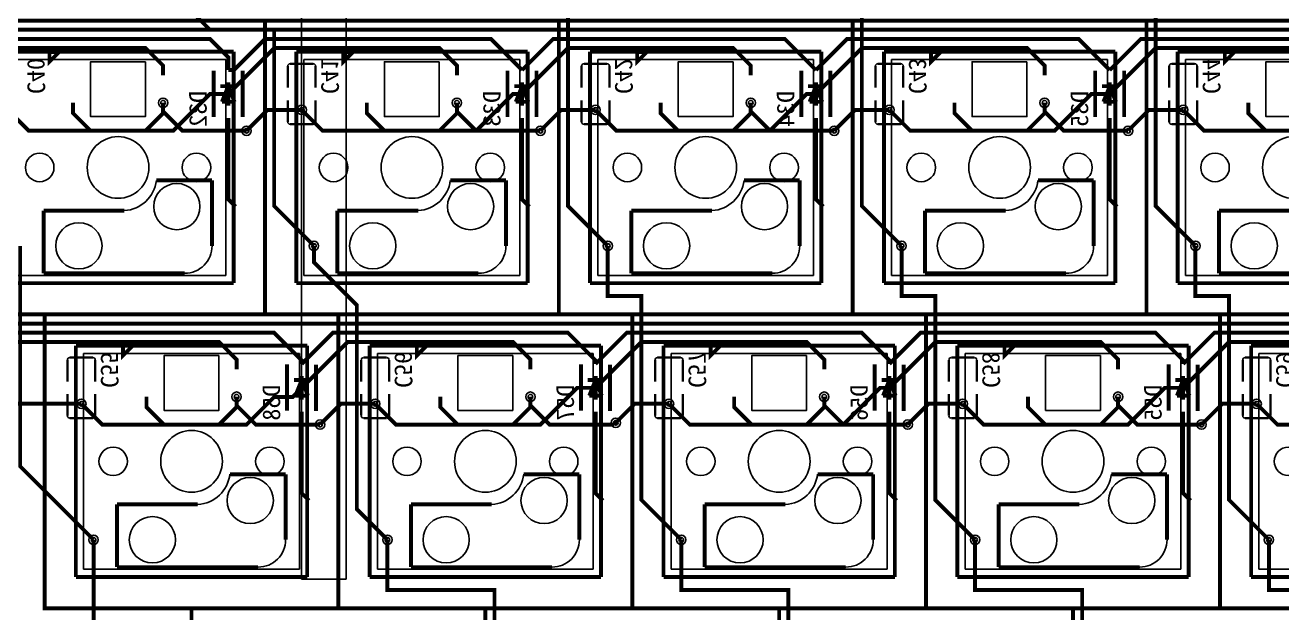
# Model space of a CAD drawing. Extents: x -401 to 1070, y -422 to 1263.
# Drawn here: x -358.7 to -277.2, y 738.5 to 776.6 of the extents above; entities that cross this region are included whole.
import ezdxf

# ---------------------------------------------------------------- set-up
doc = ezdxf.new("R2010")
doc.units = 0
doc.header["$MEASUREMENT"] = 0
for name, color, linetype, true_color in [('BottomLayer', 5, 'Continuous', 0x0000ff), ('BottomSilkLayer', 7, 'Continuous', 0x66cc33), ('Document', 7, 'Continuous', 0xffffff), ('Hole', 7, 'Continuous', 0x222222), ('Multi-Layer', 7, 'Continuous', 0xc0c0c0), ('TopLayer', 1, 'Continuous', 0xff0000), ('TopSilkLayer', 7, 'Continuous', 0xffcc00)]:
    doc.layers.add(name, color=color, linetype=linetype, true_color=true_color)

msp = doc.modelspace()

# ---------------------------------------------------------------- linework, layer by layer
at = {"linetype": 'Continuous'}
for p, q in [((-340.809, 810.692), (-340.809, 740.692)), ((-337.909, 810.692), (-337.909, 740.692)), ((-337.909, 740.692), (-340.809, 740.692))]:
    msp.add_line(p, q, dxfattribs=at)
at = {"color": 0}
for p, q in [((-359.699, 774.367), (-345.709, 774.367)), ((-345.709, 774.367), (-345.709, 760.377)), ((-340.649, 774.367), (-326.659, 774.367)), ((-340.649, 760.377), (-340.649, 774.367)), ((-326.659, 774.367), (-326.659, 760.377)), ((-321.599, 774.367), (-307.609, 774.367)), ((-321.599, 760.377), (-321.599, 774.367)), ((-307.609, 774.367), (-307.609, 760.377)), ((-302.55, 774.367), (-288.559, 774.367)), ((-302.55, 760.377), (-302.55, 774.367)), ((-288.559, 774.367), (-288.559, 760.377)), ((-283.5, 774.367), (-269.509, 774.367)), ((-283.5, 760.377), (-283.5, 774.367)), ((-345.709, 760.377), (-359.699, 760.377)), ((-326.659, 760.377), (-340.649, 760.377)), ((-307.609, 760.377), (-321.599, 760.377)), ((-288.559, 760.377), (-302.55, 760.377)), ((-269.509, 760.377), (-283.5, 760.377)), ((-354.936, 755.318), (-340.946, 755.318)), ((-354.936, 741.327), (-354.936, 755.318)), ((-340.946, 755.318), (-340.946, 741.327)), ((-335.886, 755.318), (-321.896, 755.318)), ((-335.886, 741.327), (-335.886, 755.318)), ((-321.896, 755.318), (-321.896, 741.327)), ((-316.836, 755.318), (-302.846, 755.318)), ((-316.836, 741.327), (-316.836, 755.318)), ((-302.846, 755.318), (-302.846, 741.327)), ((-297.786, 755.318), (-283.796, 755.318)), ((-297.786, 741.327), (-297.786, 755.318)), ((-283.796, 755.318), (-283.796, 741.327)), ((-278.736, 755.318), (-264.746, 755.318)), ((-278.736, 741.327), (-278.736, 755.318)), ((-340.946, 741.327), (-354.936, 741.327)), ((-321.896, 741.327), (-335.886, 741.327)), ((-302.846, 741.327), (-316.836, 741.327)), ((-283.796, 741.327), (-297.786, 741.327)), ((-264.746, 741.327), (-278.736, 741.327))]:
    msp.add_line(p, q, dxfattribs=at)
at = {"layer": 'BottomLayer', "const_width": 0.254}
for points in [[(-373.595, 773.341), (-370.635, 776.302), (-105.643, 776.302), (-105.643, 767.967)], [(-369.372, 773.685), (-367.35, 775.707), (-346.75, 775.707), (-345.559, 774.515), (-345.559, 773.685)], [(-345.559, 773.684), (-345.2, 773.684), (-343.178, 775.706), (-328.531, 775.706), (-326.509, 773.684)], [(-326.509, 773.684), (-324.487, 775.706), (-309.481, 775.706), (-307.459, 773.684)], [(-307.459, 773.684), (-305.437, 775.706), (-290.43, 775.706), (-288.408, 773.684)], [(-288.408, 773.684), (-286.386, 775.706), (-271.739, 775.706), (-269.717, 773.684), (-269.358, 773.684)], [(-379.437, 771.563), (-379.437, 770.888), (-378.302, 769.753), (-372.349, 769.753), (-369.968, 772.134), (-369.372, 772.134), (-366.396, 775.111), (-350.917, 775.111), (-349.782, 773.976), (-349.782, 773.341)], [(-355.624, 771.563), (-355.624, 770.888), (-354.489, 769.753), (-349.131, 769.753), (-346.75, 772.134), (-345.559, 772.134), (-342.583, 775.111), (-331.867, 775.111), (-330.732, 773.976), (-330.732, 773.341)], [(-336.574, 771.563), (-336.574, 770.888), (-335.439, 769.753), (-329.486, 769.753), (-327.104, 772.134), (-326.509, 772.134), (-323.532, 775.111), (-312.817, 775.111), (-311.682, 773.976), (-311.682, 773.341)], [(-317.524, 771.563), (-317.524, 770.888), (-316.388, 769.753), (-310.435, 769.753), (-308.054, 772.134), (-307.459, 772.134), (-304.482, 775.111), (-293.766, 775.111), (-292.631, 773.976), (-292.631, 773.341)], [(-298.473, 771.563), (-298.473, 770.888), (-297.338, 769.753), (-291.98, 769.753), (-289.599, 772.134), (-288.408, 772.134), (-285.432, 775.111), (-274.716, 775.111), (-273.581, 773.976), (-273.581, 773.341)], [(-279.423, 771.563), (-279.423, 770.888), (-278.288, 769.753), (-272.93, 769.753), (-270.548, 772.134), (-269.358, 772.134), (-266.381, 775.111), (-255.665, 775.111), (-254.53, 773.976), (-254.53, 773.341)], [(-340.797, 771.104), (-343.017, 771.104), (-344.369, 769.753)], [(-321.746, 771.104), (-323.967, 771.104), (-325.318, 769.753)], [(-302.696, 771.104), (-304.917, 771.104), (-306.268, 769.753)], [(-283.646, 771.104), (-285.866, 771.104), (-287.218, 769.753)], [(-345.083, 764.832), (-345.559, 765.308), (-345.559, 770.584)], [(-326.033, 764.832), (-326.509, 765.308), (-326.509, 770.584)], [(-306.983, 764.832), (-307.459, 765.308), (-307.459, 770.584)], [(-287.932, 764.832), (-288.408, 765.308), (-288.408, 770.584)], [(-371.214, 754.29), (-368.253, 757.251), (-105.643, 757.251), (-105.643, 749.512)], [(-377.056, 752.512), (-377.056, 751.838), (-375.921, 750.703), (-370.563, 750.703), (-368.182, 753.084), (-366.991, 753.084), (-364.014, 756.061), (-346.155, 756.061), (-345.02, 754.925), (-345.02, 754.29)], [(-366.991, 754.634), (-364.969, 756.656), (-342.583, 756.656), (-340.797, 754.87), (-340.797, 754.634)], [(-350.862, 752.512), (-350.862, 751.838), (-349.727, 750.703), (-344.369, 750.703), (-342.583, 752.489), (-341.392, 752.489), (-337.82, 756.061), (-327.104, 756.061), (-325.969, 754.926), (-325.969, 754.29)], [(-340.797, 754.634), (-338.775, 756.656), (-323.532, 756.656), (-321.746, 754.87), (-321.746, 754.634)], [(-331.811, 752.512), (-331.811, 751.838), (-330.676, 750.703), (-325.318, 750.703), (-322.937, 753.084), (-321.746, 753.084), (-318.77, 756.061), (-308.054, 756.061), (-306.919, 754.925), (-306.919, 754.29)], [(-321.746, 754.634), (-319.724, 756.656), (-304.482, 756.656), (-302.696, 754.87), (-302.696, 754.634)], [(-312.761, 752.512), (-312.761, 751.838), (-311.626, 750.703), (-305.673, 750.703), (-303.291, 753.084), (-302.696, 753.084), (-299.719, 756.061), (-289.003, 756.061), (-287.869, 754.926), (-287.869, 754.29)], [(-302.696, 754.634), (-300.674, 756.656), (-285.432, 756.656), (-283.646, 754.87), (-283.646, 754.634)], [(-293.711, 752.512), (-293.711, 751.838), (-292.575, 750.703), (-287.218, 750.703), (-284.836, 753.084), (-283.646, 753.084), (-280.669, 756.061), (-269.953, 756.061), (-268.818, 754.925), (-268.818, 754.29)], [(-283.646, 754.634), (-281.623, 756.656), (-266.381, 756.656), (-264.595, 754.87), (-264.595, 754.634)], [(-355.085, 752.054), (-364.449, 752.054), (-365.8, 750.703)], [(-336.034, 752.054), (-338.255, 752.054), (-339.606, 750.703)], [(-316.984, 752.054), (-319.205, 752.054), (-320.556, 750.703)], [(-297.933, 752.054), (-300.154, 752.054), (-301.505, 750.703)], [(-278.883, 752.054), (-281.104, 752.054), (-282.455, 750.703)], [(-340.321, 745.781), (-340.797, 746.258), (-340.797, 751.534)], [(-321.27, 745.781), (-321.746, 746.257), (-321.746, 751.534)], [(-302.22, 745.781), (-302.696, 746.258), (-302.696, 751.534)], [(-283.17, 745.781), (-283.646, 746.257), (-283.646, 751.534)]]:
    msp.add_lwpolyline(points, dxfattribs=at)
at = {"layer": 'BottomSilkLayer', "const_width": 0.254}
for points in [[(-357.148, 774.865), (-356.513, 774.865), (-357.148, 774.23), (-357.148, 774.865)], [(-338.098, 774.865), (-337.463, 774.865), (-338.098, 774.23), (-338.098, 774.865)], [(-319.047, 774.865), (-318.412, 774.865), (-319.047, 774.23), (-319.047, 774.865)], [(-299.997, 774.865), (-299.362, 774.865), (-299.997, 774.23), (-299.997, 774.865)], [(-280.947, 774.865), (-280.312, 774.865), (-280.947, 774.23), (-280.947, 774.865)], [(-352.386, 755.814), (-351.751, 755.814), (-352.386, 755.179), (-352.386, 755.814)], [(-333.335, 755.814), (-332.7, 755.814), (-333.335, 755.179), (-333.335, 755.814)], [(-314.285, 755.814), (-313.65, 755.814), (-314.285, 755.179), (-314.285, 755.814)], [(-295.234, 755.814), (-294.599, 755.814), (-295.234, 755.179), (-295.234, 755.814)]]:
    msp.add_lwpolyline(points, close=True, dxfattribs=at)
at = {"layer": 'BottomSilkLayer'}
for points, const_width in [([(-341.548, 774.098), (-341.548, 774.098), (-340.046, 774.098)], 0.152), ([(-322.498, 774.098), (-322.498, 774.098), (-320.995, 774.098)], 0.152), ([(-303.447, 774.098), (-303.447, 774.098), (-301.945, 774.098)], 0.152), ([(-284.397, 774.098), (-284.397, 774.098), (-282.894, 774.098)], 0.152), ([(-346.506, 773.654), (-346.506, 773.654), (-346.506, 770.654)], 0.254), ([(-344.626, 773.641), (-344.626, 773.641), (-344.626, 770.641)], 0.254), ([(-341.7, 772.535), (-341.7, 772.535), (-341.7, 773.945)], 0.152), ([(-339.893, 773.945), (-339.893, 773.945), (-339.893, 772.535)], 0.152), ([(-327.456, 773.654), (-327.456, 773.654), (-327.456, 770.654)], 0.254), ([(-325.576, 773.641), (-325.576, 773.641), (-325.576, 770.641)], 0.254), ([(-322.65, 772.535), (-322.65, 772.535), (-322.65, 773.945)], 0.152), ([(-320.843, 773.945), (-320.843, 773.945), (-320.843, 772.535)], 0.152), ([(-308.405, 773.654), (-308.405, 773.654), (-308.405, 770.654)], 0.254), ([(-306.525, 773.641), (-306.525, 773.641), (-306.525, 770.641)], 0.254), ([(-303.6, 772.535), (-303.6, 772.535), (-303.6, 773.945)], 0.152), ([(-301.792, 773.945), (-301.792, 773.945), (-301.792, 772.535)], 0.152), ([(-289.355, 773.654), (-289.355, 773.654), (-289.355, 770.654)], 0.254), ([(-287.475, 773.641), (-287.475, 773.641), (-287.475, 770.641)], 0.254), ([(-284.549, 772.535), (-284.549, 772.535), (-284.549, 773.945)], 0.152), ([(-282.742, 773.945), (-282.742, 773.945), (-282.742, 772.535)], 0.152), ([(-346.067, 772.642), (-346.067, 772.642), (-345.051, 772.642)], 0.254), ([(-345.559, 772.642), (-345.559, 772.642), (-345.966, 771.626)], 0.254), ([(-345.559, 772.896), (-345.559, 772.896), (-345.559, 771.372)], 0.254), ([(-345.153, 771.626), (-345.153, 771.626), (-345.559, 772.642)], 0.254), ([(-327.017, 772.642), (-327.017, 772.642), (-326.001, 772.642)], 0.254), ([(-326.509, 772.642), (-326.509, 772.642), (-326.915, 771.626)], 0.254), ([(-326.509, 772.896), (-326.509, 772.896), (-326.509, 771.372)], 0.254), ([(-326.103, 771.626), (-326.103, 771.626), (-326.509, 772.642)], 0.254), ([(-307.967, 772.642), (-307.967, 772.642), (-306.951, 772.642)], 0.254), ([(-307.459, 772.642), (-307.459, 772.642), (-307.865, 771.626)], 0.254), ([(-307.459, 772.896), (-307.459, 772.896), (-307.459, 771.372)], 0.254), ([(-307.052, 771.626), (-307.052, 771.626), (-307.459, 772.642)], 0.254), ([(-288.916, 772.642), (-288.916, 772.642), (-287.9, 772.642)], 0.254), ([(-288.408, 772.642), (-288.408, 772.642), (-288.815, 771.626)], 0.254), ([(-288.408, 772.896), (-288.408, 772.896), (-288.408, 771.372)], 0.254), ([(-288.002, 771.626), (-288.002, 771.626), (-288.408, 772.642)], 0.254), ([(-345.966, 771.626), (-345.966, 771.626), (-345.153, 771.626)], 0.254), ([(-341.7, 771.733), (-341.7, 771.733), (-341.7, 770.323)], 0.152), ([(-339.893, 770.323), (-339.893, 770.323), (-339.893, 771.733)], 0.152), ([(-326.915, 771.626), (-326.915, 771.626), (-326.103, 771.626)], 0.254), ([(-322.65, 771.733), (-322.65, 771.733), (-322.65, 770.323)], 0.152), ([(-320.843, 770.323), (-320.843, 770.323), (-320.843, 771.733)], 0.152), ([(-307.865, 771.626), (-307.865, 771.626), (-307.052, 771.626)], 0.254), ([(-303.6, 771.733), (-303.6, 771.733), (-303.6, 770.323)], 0.152), ([(-301.792, 770.323), (-301.792, 770.323), (-301.792, 771.733)], 0.152), ([(-288.815, 771.626), (-288.815, 771.626), (-288.002, 771.626)], 0.254), ([(-284.549, 771.733), (-284.549, 771.733), (-284.549, 770.323)], 0.152), ([(-282.742, 770.323), (-282.742, 770.323), (-282.742, 771.733)], 0.152), ([(-341.548, 770.171), (-341.548, 770.171), (-340.046, 770.171)], 0.152), ([(-322.498, 770.171), (-322.498, 770.171), (-320.995, 770.171)], 0.152), ([(-303.447, 770.171), (-303.447, 770.171), (-301.945, 770.171)], 0.152), ([(-284.397, 770.171), (-284.397, 770.171), (-282.894, 770.171)], 0.152), ([(-355.988, 753.485), (-355.988, 753.485), (-355.988, 754.895)], 0.152), ([(-355.836, 755.047), (-355.836, 755.047), (-354.333, 755.047)], 0.152), ([(-354.181, 754.895), (-354.181, 754.895), (-354.181, 753.485)], 0.152), ([(-341.743, 754.604), (-341.743, 754.604), (-341.743, 751.604)], 0.254), ([(-339.864, 754.591), (-339.864, 754.591), (-339.864, 751.591)], 0.254), ([(-336.938, 753.485), (-336.938, 753.485), (-336.938, 754.895)], 0.152), ([(-336.785, 755.047), (-336.785, 755.047), (-335.283, 755.047)], 0.152), ([(-335.131, 754.895), (-335.131, 754.895), (-335.131, 753.485)], 0.152), ([(-322.693, 754.604), (-322.693, 754.604), (-322.693, 751.604)], 0.254), ([(-320.813, 754.591), (-320.813, 754.591), (-320.813, 751.591)], 0.254), ([(-317.887, 753.485), (-317.887, 753.485), (-317.887, 754.895)], 0.152), ([(-317.735, 755.047), (-317.735, 755.047), (-316.233, 755.047)], 0.152), ([(-316.08, 754.895), (-316.08, 754.895), (-316.08, 753.485)], 0.152), ([(-303.643, 754.604), (-303.643, 754.604), (-303.643, 751.604)], 0.254), ([(-301.763, 754.591), (-301.763, 754.591), (-301.763, 751.591)], 0.254), ([(-298.837, 753.485), (-298.837, 753.485), (-298.837, 754.895)], 0.152), ([(-298.685, 755.047), (-298.685, 755.047), (-297.182, 755.047)], 0.152), ([(-297.03, 754.895), (-297.03, 754.895), (-297.03, 753.485)], 0.152), ([(-284.592, 754.604), (-284.592, 754.604), (-284.592, 751.604)], 0.254), ([(-282.712, 754.591), (-282.712, 754.591), (-282.712, 751.591)], 0.254), ([(-279.787, 753.485), (-279.787, 753.485), (-279.787, 754.895)], 0.152), ([(-279.634, 755.047), (-279.634, 755.047), (-278.132, 755.047)], 0.152), ([(-277.979, 754.895), (-277.979, 754.895), (-277.979, 753.485)], 0.152), ([(-341.305, 753.592), (-341.305, 753.592), (-340.289, 753.592)], 0.254), ([(-340.797, 753.592), (-340.797, 753.592), (-341.203, 752.576)], 0.254), ([(-340.797, 753.846), (-340.797, 753.846), (-340.797, 752.322)], 0.254), ([(-340.39, 752.576), (-340.39, 752.576), (-340.797, 753.592)], 0.254), ([(-322.254, 753.592), (-322.254, 753.592), (-321.238, 753.592)], 0.254), ([(-321.746, 753.592), (-321.746, 753.592), (-322.153, 752.576)], 0.254), ([(-321.746, 753.846), (-321.746, 753.846), (-321.746, 752.322)], 0.254), ([(-321.34, 752.576), (-321.34, 752.576), (-321.746, 753.592)], 0.254), ([(-303.204, 753.592), (-303.204, 753.592), (-302.188, 753.592)], 0.254), ([(-302.696, 753.592), (-302.696, 753.592), (-303.102, 752.576)], 0.254), ([(-302.696, 753.846), (-302.696, 753.846), (-302.696, 752.322)], 0.254), ([(-302.29, 752.576), (-302.29, 752.576), (-302.696, 753.592)], 0.254), ([(-284.154, 753.592), (-284.154, 753.592), (-283.138, 753.592)], 0.254), ([(-283.646, 753.592), (-283.646, 753.592), (-284.052, 752.576)], 0.254), ([(-283.646, 753.846), (-283.646, 753.846), (-283.646, 752.322)], 0.254), ([(-283.239, 752.576), (-283.239, 752.576), (-283.646, 753.592)], 0.254), ([(-355.988, 752.683), (-355.988, 752.683), (-355.988, 751.273)], 0.152), ([(-354.181, 751.273), (-354.181, 751.273), (-354.181, 752.683)], 0.152), ([(-341.203, 752.576), (-341.203, 752.576), (-340.39, 752.576)], 0.254), ([(-336.938, 752.683), (-336.938, 752.683), (-336.938, 751.273)], 0.152), ([(-335.131, 751.273), (-335.131, 751.273), (-335.131, 752.683)], 0.152), ([(-322.153, 752.576), (-322.153, 752.576), (-321.34, 752.576)], 0.254), ([(-317.887, 752.683), (-317.887, 752.683), (-317.887, 751.273)], 0.152), ([(-316.08, 751.273), (-316.08, 751.273), (-316.08, 752.683)], 0.152), ([(-303.102, 752.576), (-303.102, 752.576), (-302.29, 752.576)], 0.254), ([(-298.837, 752.683), (-298.837, 752.683), (-298.837, 751.273)], 0.152), ([(-297.03, 751.273), (-297.03, 751.273), (-297.03, 752.683)], 0.152), ([(-284.052, 752.576), (-284.052, 752.576), (-283.239, 752.576)], 0.254), ([(-279.787, 752.683), (-279.787, 752.683), (-279.787, 751.273)], 0.152), ([(-277.979, 751.273), (-277.979, 751.273), (-277.979, 752.683)], 0.152), ([(-355.836, 751.12), (-355.836, 751.12), (-354.333, 751.12)], 0.152), ([(-336.785, 751.12), (-336.785, 751.12), (-335.283, 751.12)], 0.152), ([(-317.735, 751.12), (-317.735, 751.12), (-316.233, 751.12)], 0.152), ([(-298.685, 751.12), (-298.685, 751.12), (-297.182, 751.12)], 0.152), ([(-279.634, 751.12), (-279.634, 751.12), (-278.132, 751.12)], 0.152)]:
    msp.add_lwpolyline(points, dxfattribs=dict(at, const_width=const_width))
for centre, start, end in [((-341.548, 773.945), 90, 180), ((-340.046, 773.945), 0, 90), ((-322.498, 773.945), 90, 180), ((-320.995, 773.945), 0, 90), ((-303.447, 773.945), 90, 180), ((-301.945, 773.945), 0, 90), ((-284.397, 773.945), 90, 180), ((-282.894, 773.945), 0, 90), ((-341.548, 770.323), 180, 270), ((-340.046, 770.323), 270, 0), ((-322.498, 770.323), 180, 270), ((-320.995, 770.323), 270, 0), ((-303.447, 770.323), 180, 270), ((-301.945, 770.323), 270, 0), ((-284.397, 770.323), 180, 270), ((-282.894, 770.323), 270, 0), ((-355.836, 754.895), 90, 180), ((-354.333, 754.895), 0, 90), ((-336.785, 754.895), 90, 180), ((-335.283, 754.895), 0, 90), ((-317.735, 754.895), 90, 180), ((-316.233, 754.895), 0, 90), ((-298.685, 754.895), 90, 180), ((-297.182, 754.895), 0, 90), ((-279.634, 754.895), 90, 180), ((-278.132, 754.895), 0, 90), ((-355.836, 751.273), 180, 270), ((-354.333, 751.273), 270, 360), ((-336.785, 751.273), 180, 270), ((-335.283, 751.273), 270, 360), ((-317.735, 751.273), 180, 270), ((-316.233, 751.273), 270, 360), ((-298.685, 751.273), 180, 270), ((-297.182, 751.273), 270, 360), ((-279.634, 751.273), 180, 270), ((-278.132, 751.273), 270, 360)]:
    msp.add_arc(centre, 0.152, start, end, dxfattribs=at)
at = {"layer": 'Document', "const_width": 0.254}
for points in [[(-343.178, 757.847), (-362.228, 757.847), (-362.228, 776.897), (-343.178, 776.897)], [(-324.128, 757.847), (-343.178, 757.847), (-343.178, 776.897), (-324.128, 776.897)], [(-343.178, 776.897), (-343.178, 776.897), (-343.178, 757.847)], [(-324.128, 776.897), (-324.128, 776.897), (-324.128, 757.847)], [(-305.077, 757.847), (-324.127, 757.847), (-324.127, 776.897), (-305.077, 776.897)], [(-286.027, 757.847), (-305.077, 757.847), (-305.077, 776.897), (-286.027, 776.897)], [(-305.077, 776.897), (-305.077, 776.897), (-305.077, 757.847)], [(-266.977, 757.847), (-286.027, 757.847), (-286.027, 776.897), (-266.977, 776.897)], [(-286.027, 776.897), (-286.027, 776.897), (-286.027, 757.847)], [(-350.214, 766.534), (-350.214, 766.534), (-346.607, 766.534)], [(-346.607, 766.534), (-346.607, 766.534), (-346.607, 762.292)], [(-331.164, 766.534), (-331.164, 766.534), (-327.557, 766.534)], [(-327.557, 766.534), (-327.557, 766.534), (-327.557, 762.292)], [(-312.113, 766.534), (-312.113, 766.534), (-308.506, 766.534)], [(-308.506, 766.534), (-308.506, 766.534), (-308.506, 762.292)], [(-293.063, 766.534), (-293.063, 766.534), (-289.456, 766.534)], [(-289.456, 766.534), (-289.456, 766.534), (-289.456, 762.292)], [(-357.529, 764.578), (-357.529, 764.578), (-357.529, 760.514)], [(-357.529, 764.578), (-357.529, 764.578), (-352.297, 764.578)], [(-338.479, 764.578), (-338.479, 764.578), (-338.479, 760.514)], [(-338.479, 764.578), (-338.479, 764.578), (-333.246, 764.578)], [(-319.429, 764.578), (-319.429, 764.578), (-319.429, 760.514)], [(-319.429, 764.578), (-319.429, 764.578), (-314.196, 764.578)], [(-300.378, 764.578), (-300.378, 764.578), (-300.378, 760.514)], [(-300.378, 764.578), (-300.378, 764.578), (-295.146, 764.578)], [(-281.328, 764.578), (-281.328, 764.578), (-281.328, 760.514)], [(-281.328, 764.578), (-281.328, 764.578), (-276.095, 764.578)], [(-348.385, 760.514), (-348.385, 760.514), (-357.529, 760.514)], [(-329.335, 760.514), (-329.335, 760.514), (-338.479, 760.514)], [(-310.284, 760.514), (-310.284, 760.514), (-319.428, 760.514)], [(-291.234, 760.514), (-291.234, 760.514), (-300.378, 760.514)], [(-272.184, 760.514), (-272.184, 760.514), (-281.328, 760.514)], [(-338.416, 738.796), (-357.466, 738.796), (-357.466, 757.846), (-338.416, 757.846)], [(-338.416, 757.846), (-338.416, 757.846), (-338.416, 738.796)], [(-319.365, 738.796), (-338.415, 738.796), (-338.415, 757.846), (-319.365, 757.846)], [(-300.315, 738.796), (-319.365, 738.796), (-319.365, 757.846), (-300.315, 757.846)], [(-319.365, 757.846), (-319.365, 757.846), (-319.365, 738.796)], [(-300.315, 757.846), (-300.315, 757.846), (-300.315, 738.796)], [(-281.264, 738.796), (-300.314, 738.796), (-300.314, 757.846), (-281.264, 757.846)], [(-262.214, 738.796), (-281.264, 738.796), (-281.264, 757.846), (-262.214, 757.846)], [(-281.264, 757.846), (-281.264, 757.846), (-281.264, 738.796)], [(-345.452, 747.483), (-345.452, 747.483), (-341.845, 747.483)], [(-341.845, 747.483), (-341.845, 747.483), (-341.845, 743.241)], [(-326.401, 747.483), (-326.401, 747.483), (-322.794, 747.483)], [(-322.794, 747.483), (-322.794, 747.483), (-322.794, 743.241)], [(-307.351, 747.483), (-307.351, 747.483), (-303.744, 747.483)], [(-303.744, 747.483), (-303.744, 747.483), (-303.744, 743.241)], [(-288.3, 747.483), (-288.3, 747.483), (-284.693, 747.483)], [(-284.693, 747.483), (-284.693, 747.483), (-284.693, 743.241)], [(-352.767, 745.527), (-352.767, 745.527), (-352.767, 741.463)], [(-352.767, 745.527), (-352.767, 745.527), (-347.534, 745.527)], [(-333.716, 745.527), (-333.716, 745.527), (-333.716, 741.463)], [(-333.716, 745.527), (-333.716, 745.527), (-328.484, 745.527)], [(-314.666, 745.527), (-314.666, 745.527), (-314.666, 741.463)], [(-314.666, 745.527), (-314.666, 745.527), (-309.433, 745.527)], [(-295.615, 745.527), (-295.615, 745.527), (-295.615, 741.463)], [(-295.615, 745.527), (-295.615, 745.527), (-290.383, 745.527)], [(-343.623, 741.463), (-343.623, 741.463), (-352.767, 741.463)], [(-324.572, 741.463), (-324.572, 741.463), (-333.716, 741.463)], [(-305.522, 741.463), (-305.522, 741.463), (-314.666, 741.463)], [(-286.471, 741.463), (-286.471, 741.463), (-295.615, 741.463)], [(-328.89, 719.746), (-347.94, 719.746), (-347.94, 738.796), (-328.89, 738.796)], [(-328.89, 738.796), (-328.89, 738.796), (-328.89, 719.746)], [(-309.84, 719.746), (-328.89, 719.746), (-328.89, 738.796), (-309.84, 738.796)], [(-309.84, 738.796), (-309.84, 738.796), (-309.84, 719.746)], [(-290.79, 719.746), (-309.84, 719.746), (-309.84, 738.796), (-290.79, 738.796)], [(-290.79, 738.796), (-290.79, 738.796), (-290.79, 719.746)], [(-271.739, 719.746), (-290.789, 719.746), (-290.789, 738.796), (-271.739, 738.796)]]:
    msp.add_lwpolyline(points, dxfattribs=at)
at = {"layer": 'Document'}
for centre, radius, start, end in [((-352.418, 766.793), 2.219, 273.12162, 353.27606), ((-333.367, 766.793), 2.219, 273.12162, 353.27606), ((-314.317, 766.793), 2.219, 273.12162, 353.27606), ((-295.267, 766.793), 2.219, 273.12162, 353.27606), ((-348.377, 762.283), 1.769, 270, 0.27868), ((-329.326, 762.283), 1.769, 270, 0.27868), ((-310.276, 762.283), 1.769, 270, 0.27868), ((-291.225, 762.283), 1.769, 270, 0.27868), ((-347.655, 747.743), 2.219, 273.12162, 353.27606), ((-328.605, 747.743), 2.219, 273.12162, 353.27606), ((-309.554, 747.743), 2.219, 273.12162, 353.27606), ((-290.504, 747.743), 2.219, 273.12162, 353.27606), ((-343.614, 743.233), 1.769, 270, 0.27868), ((-324.564, 743.233), 1.769, 270, 0.27868), ((-305.513, 743.233), 1.769, 270, 0.27868), ((-286.463, 743.233), 1.769, 270, 0.27868)]:
    msp.add_arc(centre, radius, start, end, dxfattribs=at)
at = {"layer": 'Hole'}
for centre in [(-349.782, 771.563), (-330.732, 771.563), (-311.682, 771.563), (-292.631, 771.563), (-340.797, 771.104), (-321.746, 771.104), (-302.696, 771.104), (-283.646, 771.104), (-283.646, 771.104), (-344.369, 769.753), (-325.318, 769.753), (-306.268, 769.753), (-287.218, 769.753), (-340.003, 762.292), (-320.953, 762.292), (-301.902, 762.292), (-282.852, 762.292), (-355.085, 752.054), (-345.02, 752.512), (-336.034, 752.054), (-325.969, 752.512), (-316.984, 752.054), (-306.919, 752.512), (-297.933, 752.054), (-287.869, 752.512), (-278.883, 752.054), (-339.606, 750.703), (-320.437, 750.821), (-301.505, 750.703), (-282.455, 750.703), (-354.291, 743.241), (-335.24, 743.241), (-316.19, 743.241), (-297.14, 743.241), (-278.089, 743.241)]:
    msp.add_circle(centre, 0.152, dxfattribs=at)
at = {"layer": 'Multi-Layer'}
for points in [[(-350.925, 774.23), (-354.481, 774.23), (-354.481, 770.674), (-350.925, 770.674)], [(-331.875, 774.23), (-335.431, 774.23), (-335.431, 770.674), (-331.875, 770.674)], [(-312.824, 774.23), (-316.38, 774.23), (-316.38, 770.674), (-312.824, 770.674)], [(-293.774, 774.23), (-297.33, 774.23), (-297.33, 770.674), (-293.774, 770.674)], [(-274.724, 774.23), (-278.28, 774.23), (-278.28, 770.674), (-274.724, 770.674)], [(-346.163, 755.179), (-349.719, 755.179), (-349.719, 751.623), (-346.163, 751.623)], [(-327.112, 755.179), (-330.668, 755.179), (-330.668, 751.623), (-327.112, 751.623)], [(-308.062, 755.179), (-311.618, 755.179), (-311.618, 751.623), (-308.062, 751.623)], [(-289.011, 755.179), (-292.567, 755.179), (-292.567, 751.623), (-289.011, 751.623)]]:
    msp.add_lwpolyline(points, close=True, dxfattribs=at)
for centre, radius in [((-349.782, 771.563), 0.305), ((-330.732, 771.563), 0.305), ((-311.682, 771.563), 0.305), ((-292.631, 771.563), 0.305), ((-340.797, 771.104), 0.305), ((-321.746, 771.104), 0.305), ((-302.696, 771.104), 0.305), ((-283.646, 771.104), 0.305), ((-283.646, 771.104), 0.305), ((-344.369, 769.753), 0.305), ((-325.318, 769.753), 0.305), ((-306.268, 769.753), 0.305), ((-287.218, 769.753), 0.305), ((-352.703, 767.372), 2), ((-333.653, 767.372), 2), ((-314.603, 767.372), 2), ((-295.552, 767.372), 2), ((-276.502, 767.372), 2), ((-357.783, 767.372), 0.925), ((-347.623, 767.372), 0.925), ((-338.733, 767.372), 0.925), ((-328.573, 767.372), 0.925), ((-319.683, 767.372), 0.925), ((-309.523, 767.372), 0.925), ((-300.632, 767.372), 0.925), ((-290.472, 767.372), 0.925), ((-281.582, 767.372), 0.925), ((-348.893, 764.832), 1.5), ((-329.843, 764.832), 1.5), ((-310.793, 764.832), 1.5), ((-291.742, 764.832), 1.5), ((-355.243, 762.292), 1.5), ((-336.193, 762.292), 1.5), ((-317.143, 762.292), 1.5), ((-298.092, 762.292), 1.5), ((-279.042, 762.292), 1.5), ((-340.003, 762.292), 0.305), ((-320.953, 762.292), 0.305), ((-301.902, 762.292), 0.305), ((-282.852, 762.292), 0.305), ((-355.085, 752.054), 0.305), ((-345.02, 752.512), 0.305), ((-336.034, 752.054), 0.305), ((-325.969, 752.512), 0.305), ((-316.984, 752.054), 0.305), ((-306.919, 752.512), 0.305), ((-297.933, 752.054), 0.305), ((-287.869, 752.512), 0.305), ((-278.883, 752.054), 0.305), ((-339.606, 750.703), 0.305), ((-320.437, 750.821), 0.305), ((-301.505, 750.703), 0.305), ((-282.455, 750.703), 0.305), ((-347.941, 748.321), 2), ((-328.89, 748.321), 2), ((-309.84, 748.321), 2), ((-290.79, 748.321), 2), ((-353.021, 748.321), 0.925), ((-342.861, 748.321), 0.925), ((-333.97, 748.321), 0.925), ((-323.81, 748.321), 0.925), ((-314.92, 748.321), 0.925), ((-304.76, 748.321), 0.925), ((-295.87, 748.321), 0.925), ((-285.71, 748.321), 0.925), ((-276.819, 748.321), 0.925), ((-344.131, 745.781), 1.5), ((-325.08, 745.781), 1.5), ((-306.03, 745.781), 1.5), ((-286.98, 745.781), 1.5), ((-350.481, 743.241), 1.5), ((-331.43, 743.241), 1.5), ((-312.38, 743.241), 1.5), ((-293.33, 743.241), 1.5), ((-354.291, 743.241), 0.305), ((-335.24, 743.241), 0.305), ((-316.19, 743.241), 0.305), ((-297.14, 743.241), 0.305), ((-278.089, 743.241), 0.305)]:
    msp.add_circle(centre, radius, dxfattribs=at)
at = {"layer": 'TopLayer', "const_width": 0.254}
for points in [[(-349.528, 781.342), (-349.528, 779.08), (-346.75, 776.302), (-342.583, 776.302), (-342.583, 764.872), (-340.003, 762.292)], [(-330.478, 781.342), (-330.478, 778.088), (-323.532, 778.088), (-323.532, 764.872), (-320.953, 762.292)], [(-311.427, 781.342), (-311.427, 778.088), (-304.482, 778.088), (-304.482, 764.872), (-301.902, 762.292)], [(-292.377, 781.342), (-292.377, 778.088), (-285.432, 778.088), (-285.432, 764.872), (-282.852, 762.292)], [(-359.847, 771.104), (-358.496, 769.753), (-350.917, 769.753), (-349.782, 770.888), (-349.782, 771.563)], [(-349.782, 771.563), (-349.782, 770.999), (-348.536, 769.753), (-344.369, 769.753)], [(-340.797, 771.104), (-339.446, 769.753), (-331.867, 769.753), (-330.732, 770.888), (-330.732, 771.563)], [(-330.732, 771.563), (-330.732, 770.999), (-329.486, 769.753), (-325.318, 769.753)], [(-321.746, 771.104), (-320.395, 769.753), (-312.817, 769.753), (-311.682, 770.888), (-311.682, 771.563)], [(-311.682, 771.563), (-311.682, 770.999), (-310.435, 769.753), (-306.268, 769.753)], [(-302.696, 771.104), (-301.345, 769.753), (-293.766, 769.753), (-292.631, 770.888), (-292.631, 771.563)], [(-292.631, 771.563), (-292.631, 770.999), (-291.385, 769.753), (-287.218, 769.753)], [(-283.646, 771.104), (-282.294, 769.753), (-274.716, 769.753), (-273.581, 770.888), (-273.581, 771.563)], [(-359.053, 762.292), (-359.053, 748.004), (-354.291, 743.241)], [(-340.003, 762.292), (-340.003, 761.22), (-337.225, 758.442), (-337.225, 745.226), (-335.24, 743.241)], [(-320.953, 762.292), (-320.953, 759.037), (-318.77, 759.037), (-318.77, 745.821), (-316.19, 743.241)], [(-301.902, 762.292), (-301.902, 759.037), (-299.719, 759.037), (-299.719, 745.821), (-297.14, 743.241)], [(-282.852, 762.292), (-282.852, 759.037), (-280.669, 759.037), (-280.669, 745.821), (-278.089, 743.241)], [(-355.085, 752.054), (-353.733, 750.703), (-346.155, 750.703), (-345.02, 751.838), (-345.02, 752.512)], [(-345.02, 752.512), (-345.02, 751.949), (-343.773, 750.703), (-339.606, 750.703)], [(-336.034, 752.054), (-334.683, 750.703), (-327.104, 750.703), (-325.969, 751.838), (-325.969, 752.512)], [(-325.969, 752.512), (-325.969, 751.949), (-324.723, 750.703), (-320.556, 750.703)], [(-316.984, 752.054), (-315.633, 750.703), (-308.054, 750.703), (-306.919, 751.838), (-306.919, 752.512)], [(-306.919, 752.512), (-306.919, 751.949), (-305.673, 750.703), (-301.505, 750.703)], [(-297.933, 752.054), (-296.582, 750.703), (-289.003, 750.703), (-287.869, 751.838), (-287.869, 752.512)], [(-287.869, 752.512), (-287.869, 751.949), (-286.622, 750.703), (-282.455, 750.703)], [(-278.883, 752.054), (-277.532, 750.703), (-269.953, 750.703), (-268.818, 751.838), (-268.818, 752.512)], [(-354.291, 743.241), (-354.291, 733.716), (-344.766, 724.191)], [(-335.24, 743.241), (-335.24, 739.987), (-328.295, 739.987), (-328.295, 726.771), (-325.715, 724.191)], [(-316.19, 743.241), (-316.19, 739.987), (-309.245, 739.987), (-309.245, 726.771), (-306.665, 724.191)], [(-297.14, 743.241), (-297.14, 739.987), (-290.194, 739.987), (-290.194, 726.771), (-287.614, 724.191)], [(-278.089, 743.241), (-278.089, 739.987), (-271.144, 739.987), (-271.144, 726.771), (-268.564, 724.191)]]:
    msp.add_lwpolyline(points, dxfattribs=at)
at = {"layer": 'TopSilkLayer', "const_width": 0.254}
for points in [[(-345.083, 776.897), (-343.178, 776.897), (-343.178, 774.992)], [(-343.178, 774.992), (-343.178, 776.897), (-341.273, 776.897)], [(-326.033, 776.897), (-324.128, 776.897), (-324.128, 774.992)], [(-324.127, 774.992), (-324.127, 776.897), (-322.222, 776.897)], [(-306.982, 776.897), (-305.077, 776.897), (-305.077, 774.992)], [(-305.077, 774.992), (-305.077, 776.897), (-303.172, 776.897)], [(-287.932, 776.897), (-286.027, 776.897), (-286.027, 774.992)], [(-286.027, 774.992), (-286.027, 776.897), (-284.122, 776.897)], [(-360.203, 774.872), (-360.203, 774.872), (-345.203, 774.872)], [(-345.203, 759.872), (-345.203, 759.872), (-345.203, 774.872)], [(-341.153, 759.872), (-341.153, 759.872), (-341.153, 774.872)], [(-341.153, 774.872), (-341.153, 774.872), (-326.153, 774.872)], [(-326.153, 759.872), (-326.153, 759.872), (-326.153, 774.872)], [(-322.102, 759.872), (-322.102, 759.872), (-322.102, 774.872)], [(-322.102, 774.872), (-322.102, 774.872), (-307.102, 774.872)], [(-307.102, 759.872), (-307.102, 759.872), (-307.102, 774.872)], [(-303.052, 759.872), (-303.052, 759.872), (-303.052, 774.872)], [(-303.052, 774.872), (-303.052, 774.872), (-288.052, 774.872)], [(-288.052, 759.872), (-288.052, 759.872), (-288.052, 774.872)], [(-284.002, 759.872), (-284.002, 759.872), (-284.002, 774.872)], [(-284.002, 774.872), (-284.002, 774.872), (-269.002, 774.872)], [(-360.203, 759.872), (-360.203, 759.872), (-345.203, 759.872)], [(-343.178, 759.752), (-343.178, 757.847), (-345.083, 757.847)], [(-341.273, 757.847), (-343.178, 757.847), (-343.178, 759.752)], [(-341.153, 759.872), (-341.153, 759.872), (-326.153, 759.872)], [(-324.128, 759.752), (-324.128, 757.847), (-326.033, 757.847)], [(-322.222, 757.847), (-324.127, 757.847), (-324.127, 759.752)], [(-322.102, 759.872), (-322.102, 759.872), (-307.102, 759.872)], [(-305.077, 759.752), (-305.077, 757.847), (-306.982, 757.847)], [(-303.172, 757.847), (-305.077, 757.847), (-305.077, 759.752)], [(-303.052, 759.872), (-303.052, 759.872), (-288.052, 759.872)], [(-286.027, 759.752), (-286.027, 757.847), (-287.932, 757.847)], [(-284.122, 757.847), (-286.027, 757.847), (-286.027, 759.752)], [(-284.002, 759.872), (-284.002, 759.872), (-269.002, 759.872)], [(-357.466, 755.941), (-357.466, 757.846), (-355.561, 757.846)], [(-340.321, 757.846), (-338.416, 757.846), (-338.416, 755.941)], [(-338.415, 755.941), (-338.415, 757.846), (-336.51, 757.846)], [(-321.27, 757.846), (-319.365, 757.846), (-319.365, 755.941)], [(-319.365, 755.941), (-319.365, 757.846), (-317.46, 757.846)], [(-302.22, 757.846), (-300.315, 757.846), (-300.315, 755.941)], [(-300.314, 755.941), (-300.314, 757.846), (-298.409, 757.846)], [(-283.169, 757.846), (-281.264, 757.846), (-281.264, 755.941)], [(-281.264, 755.941), (-281.264, 757.846), (-279.359, 757.846)], [(-355.441, 740.821), (-355.441, 740.821), (-355.441, 755.821)], [(-355.441, 755.821), (-355.441, 755.821), (-340.441, 755.821)], [(-340.441, 740.821), (-340.441, 740.821), (-340.441, 755.821)], [(-336.39, 740.821), (-336.39, 740.821), (-336.39, 755.821)], [(-336.39, 755.821), (-336.39, 755.821), (-321.39, 755.821)], [(-321.39, 740.821), (-321.39, 740.821), (-321.39, 755.821)], [(-317.34, 740.821), (-317.34, 740.821), (-317.34, 755.821)], [(-317.34, 755.821), (-317.34, 755.821), (-302.34, 755.821)], [(-302.34, 740.821), (-302.34, 740.821), (-302.34, 755.821)], [(-298.289, 740.821), (-298.289, 740.821), (-298.289, 755.821)], [(-298.289, 755.821), (-298.289, 755.821), (-283.289, 755.821)], [(-283.289, 740.821), (-283.289, 740.821), (-283.289, 755.821)], [(-279.239, 740.821), (-279.239, 740.821), (-279.239, 755.821)], [(-279.239, 755.821), (-279.239, 755.821), (-264.239, 755.821)], [(-355.561, 738.796), (-357.466, 738.796), (-357.466, 740.701)], [(-355.441, 740.821), (-355.441, 740.821), (-340.441, 740.821)], [(-338.416, 740.701), (-338.416, 738.796), (-340.321, 738.796)], [(-336.51, 738.796), (-338.415, 738.796), (-338.415, 740.701)], [(-336.39, 740.821), (-336.39, 740.821), (-321.39, 740.821)], [(-319.365, 740.701), (-319.365, 738.796), (-321.27, 738.796)], [(-317.46, 738.796), (-319.365, 738.796), (-319.365, 740.701)], [(-317.34, 740.821), (-317.34, 740.821), (-302.34, 740.821)], [(-300.315, 740.701), (-300.315, 738.796), (-302.22, 738.796)], [(-298.409, 738.796), (-300.314, 738.796), (-300.314, 740.701)], [(-298.289, 740.821), (-298.289, 740.821), (-283.289, 740.821)], [(-281.264, 740.701), (-281.264, 738.796), (-283.169, 738.796)], [(-279.359, 738.796), (-281.264, 738.796), (-281.264, 740.701)], [(-279.239, 740.821), (-279.239, 740.821), (-264.239, 740.821)], [(-347.94, 736.891), (-347.94, 738.796), (-346.035, 738.796)], [(-330.795, 738.796), (-328.89, 738.796), (-328.89, 736.891)], [(-328.89, 736.891), (-328.89, 738.796), (-326.985, 738.796)], [(-311.745, 738.796), (-309.84, 738.796), (-309.84, 736.891)], [(-309.84, 736.891), (-309.84, 738.796), (-307.935, 738.796)], [(-292.695, 738.796), (-290.79, 738.796), (-290.79, 736.891)], [(-290.789, 736.891), (-290.789, 738.796), (-288.884, 738.796)]]:
    msp.add_lwpolyline(points, dxfattribs=at)

# ---------------------------------------------------------------- texts
at = {"layer": 'BottomSilkLayer', "text_generation_flag": 2}
for s, rotation, p in [('C40', 270, (-358.577, 772.134)), ('C41', 270, (-339.527, 772.134)), ('C42', 270, (-320.477, 772.134)), ('C43', 270, (-301.426, 772.134)), ('C44', 270, (-282.376, 772.134)), ('D32', 90, (-346.956, 772.339)), ('D33', 90, (-327.906, 772.339)), ('D34', 90, (-308.855, 772.339)), ('D35', 90, (-289.805, 772.339)), ('C55', 270, (-353.815, 753.084)), ('C56', 270, (-334.764, 753.084)), ('C57', 270, (-315.714, 753.084)), ('C58', 270, (-296.664, 753.084)), ('C59', 270, (-277.613, 753.084)), ('D58', 90, (-342.194, 753.289)), ('D57', 90, (-323.143, 753.289)), ('D56', 90, (-304.093, 753.289)), ('D55', 90, (-285.042, 753.289))]:
    msp.add_text(s, height=1.143, rotation=rotation, dxfattribs=at).set_placement(p)

doc.saveas('drawing.dxf')
